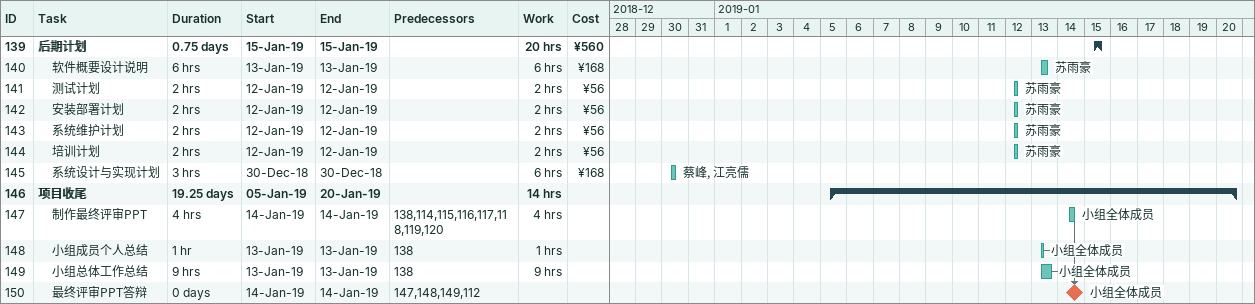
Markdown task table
| ID | Level | Task | Duration | Start | Finish | Predecessors | Resources | Work (h) | Cost (¥) |
|---|---|---|---|---|---|---|---|---|---|
| 139 | 1 | **后期计划** | 0.75d | 2019-01-15 | 2019-01-15 |  |  | 20 | 560 |
| 140 | 2 | 软件概要设计说明 | 6h | 2019-01-13 | 2019-01-13 |  | 苏雨豪 | 6 | 168 |
| 141 | 2 | 测试计划 | 2h | 2019-01-12 | 2019-01-12 |  | 苏雨豪 | 2 | 56 |
| 142 | 2 | 安装部署计划 | 2h | 2019-01-12 | 2019-01-12 |  | 苏雨豪 | 2 | 56 |
| 143 | 2 | 系统维护计划 | 2h | 2019-01-12 | 2019-01-12 |  | 苏雨豪 | 2 | 56 |
| 144 | 2 | 培训计划 | 2h | 2019-01-12 | 2019-01-12 |  | 苏雨豪 | 2 | 56 |
| 145 | 2 | 系统设计与实现计划 | 3h | 2018-12-30 | 2018-12-30 |  | 蔡峰, 江亮儒 | 6 | 168 |
| 146 | 1 | **项目收尾** | 19.25d | 2019-01-05 | 2019-01-20 |  |  | 14 |  |
| 147 | 2 | 制作最终评审PPT | 4h | 2019-01-14 | 2019-01-14 | 138, 114, 115, 116, 117, 118, 119, 120 | 小组全体成员 | 4 |  |
| 148 | 2 | 小组成员个人总结 | 1h | 2019-01-13 | 2019-01-13 | 138 | 小组全体成员 | 1 |  |
| 149 | 2 | 小组总体工作总结 | 9h | 2019-01-13 | 2019-01-13 | 138 | 小组全体成员 | 9 |  |
| 150 | 2 | 最终评审PPT答辩 | 0d | 2019-01-14 | 2019-01-14 | 147, 148, 149, 112 | 小组全体成员 |  |  |
